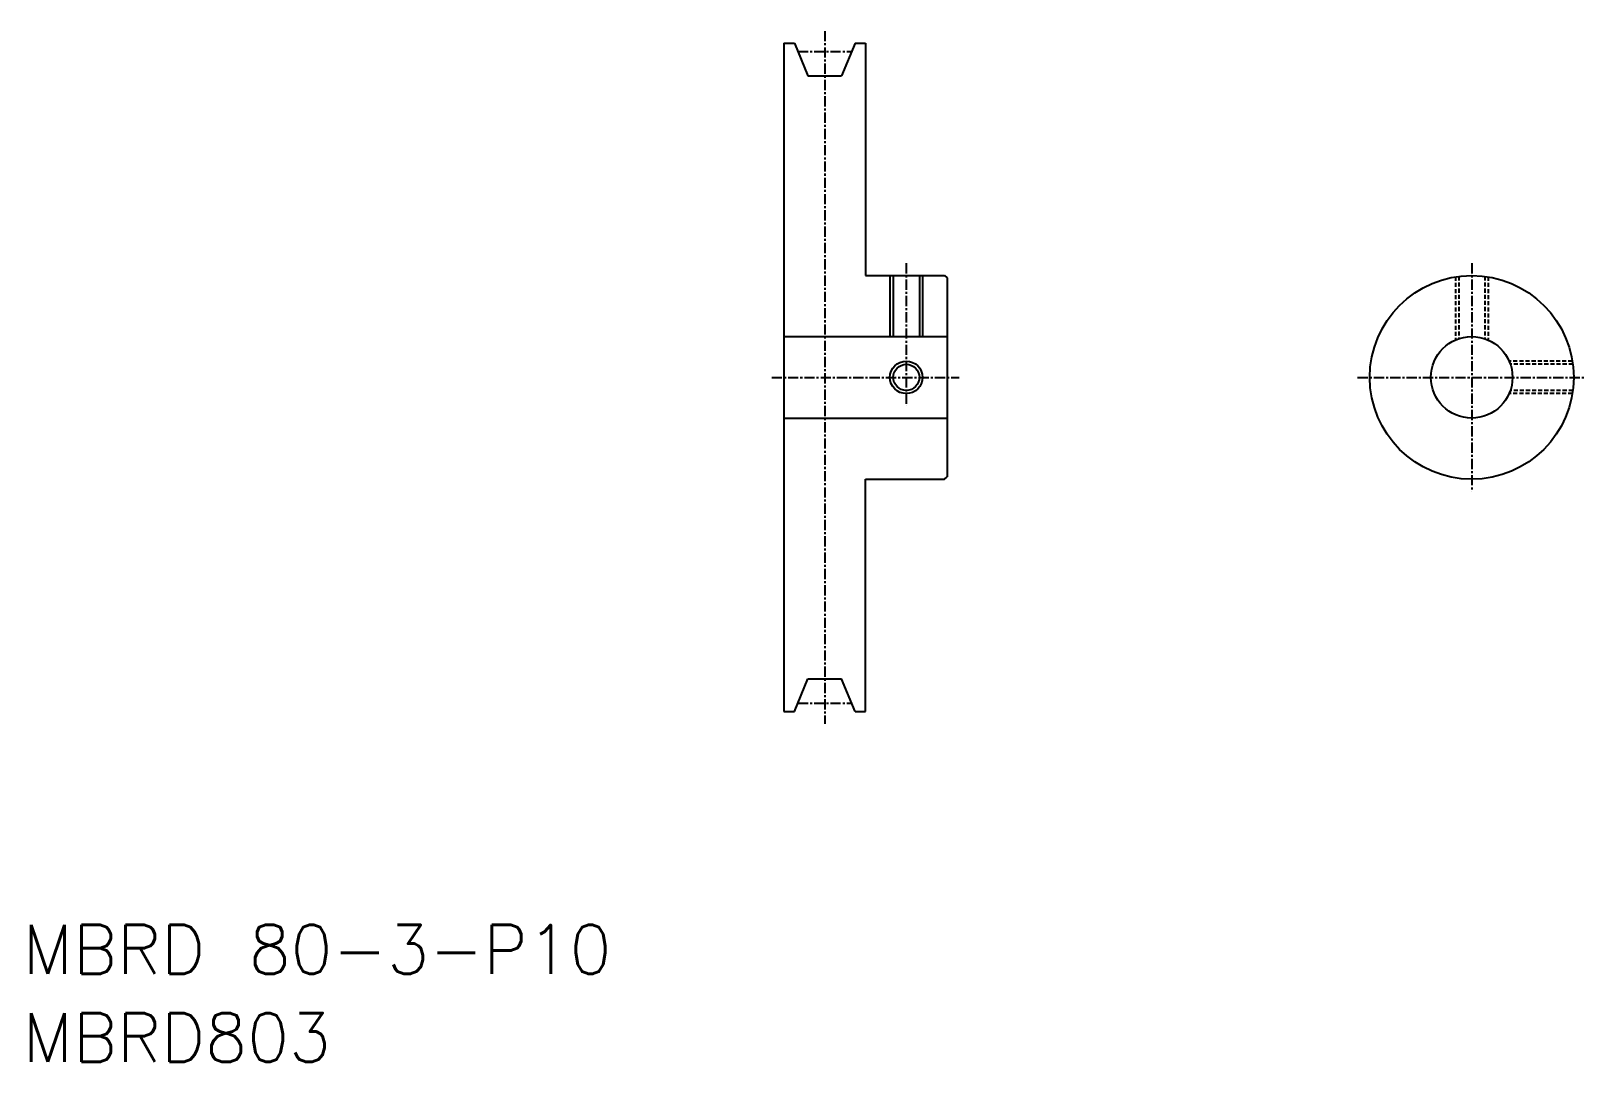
# Model space of a CAD drawing. Extents: x -285 to -94, y -61 to 66.
import ezdxf

# ---------------------------------------------------------------- set-up
doc = ezdxf.new("R2010")
doc.units = 0
doc.linetypes.add('CENTER', pattern=[2, 1.25, -0.25, 0.25, -0.25])
doc.linetypes.add('DASHED', pattern=[0.75, 0.5, -0.25])
doc.layers.get('0').update_dxf_attribs({"linetype": 'CONTINUOUS'})
doc.layers.add('CENTER', color=1, linetype='CENTER')
doc.styles.get("Standard").update_dxf_attribs({"font": 'txt.shx', "bigfont": '@extfont2.shx'})

msp = doc.modelspace()

# ---------------------------------------------------------------- linework, layer by layer
at = {"color": 7, "linetype": 'CONTINUOUS'}
for p, q in [((-192.63, 64.2), (-192.63, -17.8)), ((-192.63, 64.2), (-191.35, 64.2)), ((-191.35, 64.2), (-189.69, 60.2)), ((-183.92, 64.2), (-185.58, 60.2)), ((-183.92, 64.2), (-182.63, 64.2)), ((-182.63, 64.2), (-182.63, 35.7)), ((-189.69, 60.2), (-185.58, 60.2)), ((-182.63, 35.7), (-172.93, 35.7)), ((-179.23, 35.7), (-179.23, 28.2)), ((-176.03, 35.7), (-176.03, 28.2)), ((-172.93, 35.7), (-172.63, 35.4)), ((-172.63, 35.4), (-172.63, 11)), ((-182.63, 10.7), (-172.93, 10.7)), ((-182.63, -17.8), (-182.63, 10.7)), ((-172.93, 10.7), (-172.63, 11)), ((-182.63, -2.3), (-182.63, -2.3)), ((-182.63, -8.8), (-182.63, -8.8)), ((-191.35, -17.8), (-189.69, -13.8)), ((-189.69, -13.8), (-185.58, -13.8)), ((-183.92, -17.8), (-185.58, -13.8)), ((-192.63, -17.8), (-191.35, -17.8)), ((-183.92, -17.8), (-182.63, -17.8))]:
    msp.add_line(p, q, dxfattribs=at)
at = {"color": 3}
for p, q in [((-179.63, 35.7), (-179.63, 28.2)), ((-175.63, 35.7), (-175.63, 28.2))]:
    msp.add_line(p, q, dxfattribs=at)
at = {"color": 3, "linetype": 'DASHED'}
for p, q in [((-110.29, 35.54), (-110.29, 27.78)), ((-109.89, 35.59), (-109.89, 27.93)), ((-106.69, 35.59), (-106.69, 27.93)), ((-106.29, 35.54), (-106.29, 27.78)), ((-95.95, 25.2), (-103.71, 25.2)), ((-95.89, 24.8), (-103.55, 24.8)), ((-95.95, 21.2), (-103.71, 21.2)), ((-95.89, 21.6), (-103.55, 21.6))]:
    msp.add_line(p, q, dxfattribs=at)
at = {"color": 7}
for p, q in [((-192.63, 28.2), (-172.63, 28.2)), ((-192.63, 18.2), (-172.63, 18.2))]:
    msp.add_line(p, q, dxfattribs=at)
at = {"color": 7, "linetype": 'CONTINUOUS'}
for centre, radius in [((-108.29, 23.2), 12.5), ((-108.29, 23.2), 5), ((-177.63, 23.2), 1.6)]:
    msp.add_circle(centre, radius, dxfattribs=at)
at = {"color": 3}
msp.add_circle((-177.63, 23.2), 2, dxfattribs=at)
at = {"layer": 'CENTER', "color": 1, "linetype": 'CENTER'}
for p, q in [((-187.63, 65.7), (-187.63, -19.3)), ((-190.93, 63.2), (-184.33, 63.2)), ((-177.63, 37.2), (-177.63, 19.7)), ((-108.29, 37.2), (-108.29, 9.2)), ((-194.13, 23.2), (-171.13, 23.2)), ((-122.29, 23.2), (-94.29, 23.2)), ((-190.93, -16.8), (-184.33, -16.8))]:
    msp.add_line(p, q, dxfattribs=at)

# ---------------------------------------------------------------- texts
at = {"color": 7, "linetype": 'CONTINUOUS'}
for s, p in [('MBRD 80-3-P10', (-285.99, -50)), ('MBRD803', (-285.99, -60.81))]:
    msp.add_text(s, height=6, dxfattribs=at).set_placement(p)

doc.saveas('drawing.dxf')
